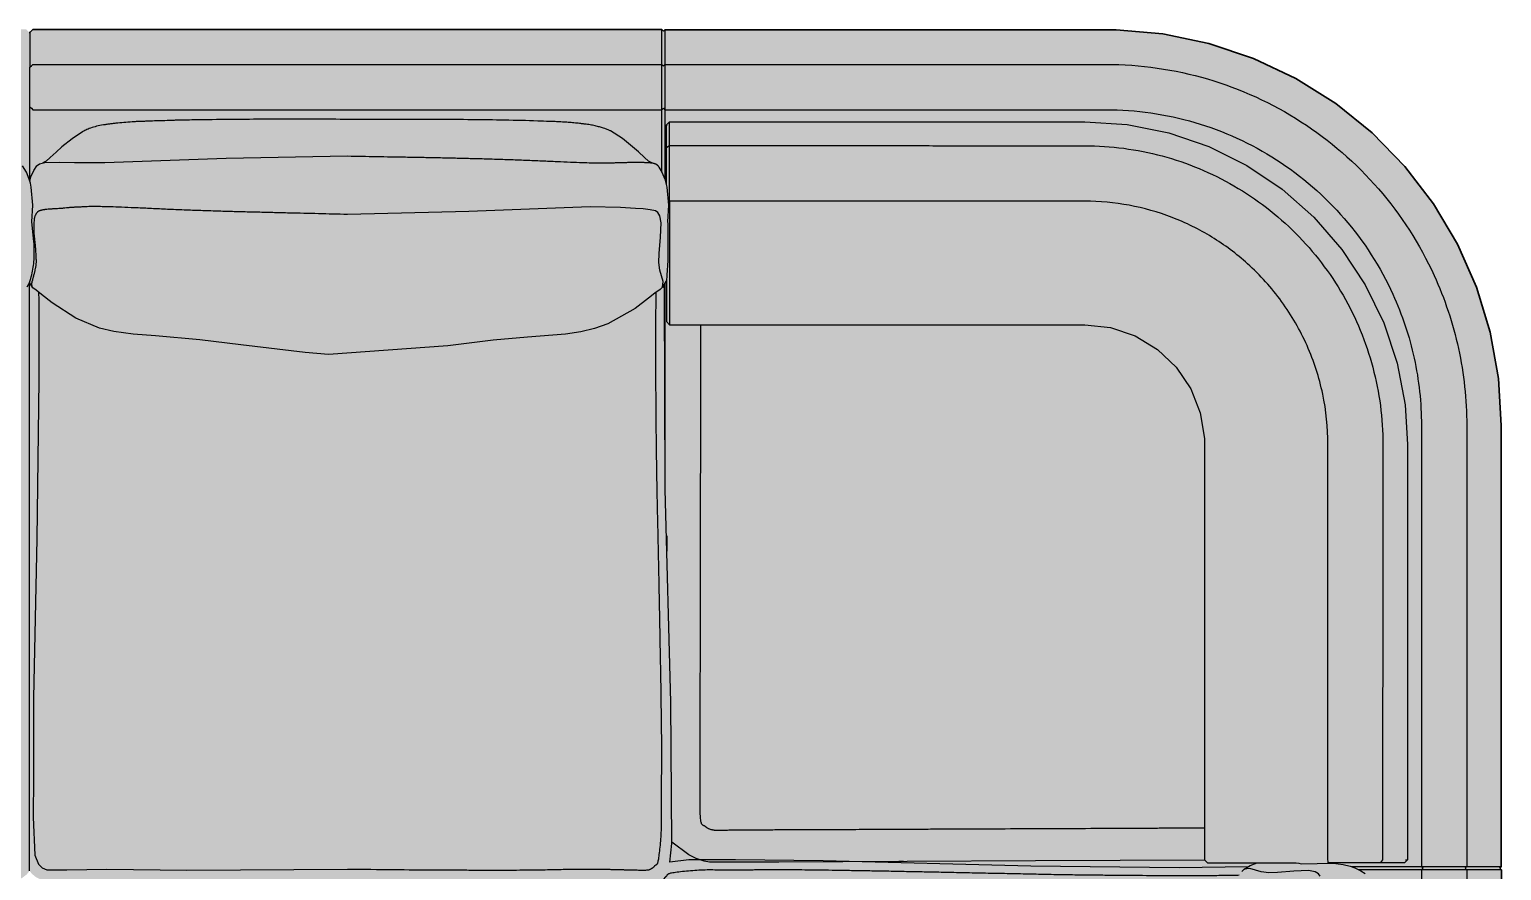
# Model space of a CAD drawing. Header units: millimetres. Extents: x -22 to 6424, y -4345 to 780.
# Drawn here: x 1499 to 3190, y -2828 to -1863 of the extents above; entities that cross this region are included whole.
import ezdxf

# ---------------------------------------------------------------- set-up
doc = ezdxf.new("R2010")
doc.units = ezdxf.units.MM
doc.layers.add('Blocks', color=7, linetype='Continuous')
doc.layers.add('Blocks$Fill', color=7, linetype='Continuous', true_color=0xffffff)
doc.layers.add('Blocks$Inner', color=7, linetype='Continuous', lineweight=25, true_color=0x007f00)
doc.layers.add('Blocks$Outline', color=7, linetype='Continuous', lineweight=35, true_color=0xff3f3f)

# ---------------------------------------------------------------- blocks, each defined once
blk = doc.blocks.new('Lune JH610 Sofa Top')
at = {"layer": 'Blocks$Fill'}
blk.add_hatch(color=256, dxfattribs=at).paths.add_polyline_path([(10.4, -107.3), (10.2, -118.7), (10.4, -130.1), (10.9, -141.4), (11.9, -152.7), (13.2, -163.9), (14.9, -175.2), (16.9, -186.3), (19.4, -197.4), (22.2, -208.4), (25.3, -219.3), (27, -224.7), (28.8, -230.1), (32.7, -240.7), (37, -251.2), (39.2, -256.5), (41.6, -261.6), (44, -266.8), (46.6, -271.8), (49.3, -276.8), (52.1, -281.7), (55, -286.5), (58.1, -291.3), (61.2, -296.1), (64.5, -300.7), (67.9, -305.3), (71.4, -309.7), (73.3, -311.9), (75.1, -314), (77, -316.1), (78.9, -318.2), (80.9, -320.2), (82.9, -322.1), (85, -324.1), (87.1, -326), (91.4, -329.7), (95.8, -333.2), (100.4, -336.7), (105, -340), (109.7, -343.2), (114.4, -346.2), (119.3, -349.2), (124.2, -351.9), (129.2, -354.6), (134.3, -357.1), (139.5, -359.5), (144.7, -361.8), (149.9, -364), (155.2, -366.1), (160.5, -368.1), (165.8, -370), (171.2, -371.8), (176.6, -373.4), (187.6, -376.5), (198.5, -379.3), (209.6, -381.8), (220.7, -383.9), (243.2, -387.4), (255.9, -389.1), (274.6, -391.1), (293.4, -392.4), (353.2, -401.1), (690.9, -413.9), (723.4, -414.1), (780.5, -407), (787.9, -402), (790.5, -399.3), (793.7, -403.5), (798.7, -407.7), (805.1, -410.7), (812.9, -412.2), (861.1, -410.9), (1156, -411), (1468.1, -411.3), (1488.7, -412.2), (1496.7, -412.3), (1505.7, -411.1), (1512.4, -408.4), (1517.5, -404.6), (1521.2, -400.2), (1523.6, -403.4), (1528.7, -407.6), (1535, -410.6), (1542.8, -412.2), (1591, -410.9), (1886, -411), (2198.1, -411.3), (2218.7, -412.2), (2226.7, -412.3), (2234.9, -411.2), (2233.9, -418.1), (2234.4, -434.8), (2235.1, -760.1), (2234.1, -1104.6), (2235.6, -1111.4), (2238.4, -1117.3), (2242.8, -1122.6), (2246.9, -1125.6), (2243.9, -1128.5), (2239.5, -1135.1), (2236, -1143), (2233.5, -1152.2), (2231.8, -1174.4), (2232.2, -1219.3), (2234.4, -1399.3), (2244.1, -1550.5), (2253.2, -1605.2), (2253.7, -1619.2), (2254.4, -1633.1), (2255.6, -1646.9), (2257.2, -1661.8), (2260.4, -1684.2), (2262.3, -1695.4), (2264.4, -1706.6), (2266.9, -1717.6), (2269.6, -1728.6), (2272.7, -1739.5), (2274.4, -1745), (2276.2, -1750.4), (2278.1, -1755.7), (2280.1, -1761), (2282.2, -1766.2), (2284.4, -1771.5), (2286.7, -1776.7), (2289.1, -1781.8), (2291.6, -1786.9), (2294.2, -1792), (2297, -1796.9), (2299.9, -1801.7), (2303, -1806.5), (2306.2, -1811.2), (2309.5, -1815.8), (2312.9, -1820.3), (2316.5, -1824.8), (2320.2, -1829.1), (2322.1, -1831.2), (2324, -1833.2), (2326, -1835.3), (2328, -1837.2), (2330, -1839.2), (2332.1, -1841.1), (2334.3, -1842.9), (2336.4, -1844.7), (2340.9, -1848.3), (2345.4, -1851.7), (2350.1, -1854.9), (2354.8, -1858.1), (2359.6, -1861.1), (2364.5, -1864.1), (2369.4, -1866.9), (2374.3, -1869.6), (2379.4, -1872.1), (2384.5, -1874.6), (2389.7, -1876.9), (2394.9, -1879.2), (2405.5, -1883.4), (2416.1, -1887.3), (2421.5, -1889.1), (2426.9, -1890.8), (2437.8, -1894), (2448.8, -1896.8), (2459.8, -1899.2), (2471, -1901.3), (2482.2, -1903), (2493.5, -1904.3), (2504.8, -1905.2), (2516.1, -1905.8), (2527.5, -1905.9), (2538.9, -1905.7), (2553.5, -1905.7), (2553.7, -1905.7), (2555, -1905.7), (2568.4, -1908.3), (2591.7, -1913.9), (2612.9, -1915.6), (2630, -1916), (2648.2, -1916.2), (2735.1, -1915.7), (2812.9, -1912.3), (2888.4, -1906.1), (2939.6, -1899.3), (2988.4, -1887.6), (2992.5, -1886.2), (3011.4, -1881.9), (3052.4, -1868.3), (3072.3, -1859.1), (3098.1, -1843.7), (3110.5, -1834.2), (3122.6, -1823.3), (3144.6, -1797), (3154.3, -1781.5), (3163.2, -1764.1), (3171.2, -1744.6), (3178.3, -1722.3), (3184.6, -1695.9), (3189.9, -1664.6), (3197, -1570.3), (3198.2, -1489.2), (3199.3, -1434.9), (3208.2, -1295.5), (3211.7, -1129.2), (3208.2, -1125.7), (3208.2, -1124.7), (3211.7, -1121.2), (3211.7, -398.8), (3209.7, -396.9), (3211.3, -395.3), (3211.3, 111.1), (3208.1, 164.9), (3198.5, 218), (3182.8, 269.6), (3161, 318.9), (3133.5, 365.3), (3100.7, 408.1), (3063.1, 446.7), (3021.2, 480.6), (2975.5, 509.3), (2926.7, 532.3), (2875.6, 549.4), (2822.8, 560.4), (2769.1, 565), (2757.3, 565.1), (2250.8, 565.1), (2249.2, 563.6), (2247.3, 565.5), (1525, 565.5), (1521.5, 562), (1520.8, 562), (1517.3, 565.5), (795, 565.5), (791.5, 562), (790.5, 562), (787, 565.5), (351, 551), (280.1, 547), (227.2, 539.7), (184.6, 529.4), (148.3, 515.3), (131.9, 506.5), (116.8, 496.7), (102.9, 485.8), (90.1, 473.6), (77.5, 458.8), (59, 429.9), (41.7, 389.6), (34.5, 361.4), (26.4, 334.4), (18.5, 302.9), (7.6, 218.2), (1.5, 124.8), (0.4, 37.4), (0.4, -29.4), (1.6, -49), (8.1, -78.5), (10.5, -92.6)], flags=0)
at = {"layer": 'Blocks$Inner'}
for p, q in [((2239.8, 357.2), (2234, 358.6)), ((2250.8, 274.6), (2250.8, 55.7)), ((2291.6, 226.5), (2291.6, 121.9)), ((1525.2, -338.4), (1527.3, -382.1)), ((1535.6, -396.6), (1540.8, -398.8))]:
    blk.add_line(p, q, dxfattribs=at)
for points in [[(3211.7, -1121.2), (3211.7, -398.8), (3209.7, -396.9), (3211.3, -395.3), (3211.3, 111.1), (3208.1, 164.9), (3198.5, 218), (3182.8, 269.6), (3161, 318.9), (3133.5, 365.3), (3100.7, 408.1), (3063.1, 446.7), (3021.2, 480.6), (2975.5, 509.3), (2926.7, 532.3), (2875.6, 549.4), (2822.8, 560.4), (2769.1, 565), (2757.3, 565.1), (2250.8, 565.1), (2249.2, 563.6), (2247.3, 565.5), (1525, 565.5), (1521.5, 562), (1520.8, 562)], [(1521.5, 522.2), (1523.2, 523.8), (1525, 525.4), (2247.3, 525.4), (2249.1, 523.8), (2250.8, 525.4), (2757.3, 525.4)], [(1521.5, 476.5), (1523.2, 475), (1525, 473.4), (2247.3, 473.4), (2249.1, 475)], [(2249.1, 475), (2250.8, 473.4), (2323.2, 473.4), (2395.5, 473.4), (2467.9, 473.4), (2540.2, 473.4), (2612.6, 473.4), (2684.9, 473.4), (2757.3, 473.4)], [(2252.5, 456), (2256, 459.5), (2733.1, 459.5), (2781.7, 456.3), (2829.5, 446.8), (2875.6, 431), (2919.2, 409.4), (2959.7, 382.2), (2996.2, 349.9), (3028.1, 313.1), (3055, 272.5), (3076.3, 228.6), (3091.6, 182.4), (3100.8, 134.5), (3103.6, 89.1), (3103.6, -387.4), (3100.1, -390.9), (3072.7, -390.9)], [(1581.8, 448), (1570, 440.1), (1558.2, 430.7), (1551.5, 424.7), (1544.9, 418.5), (1540.2, 414.4), (1536.5, 412.4)], [(2235.6, 412.4), (2231.9, 414.5), (2227.2, 418.7), (2220.4, 424.9), (2213.7, 430.9), (2202, 440.2), (2188.4, 449)], [(2252.5, 430.1), (2254.2, 431.2), (2256, 432.4)], [(1526.1, 322.2), (1523.7, 344.8), (1524.9, 363.7), (1523.1, 384.6), (1522, 389.2), (1520.8, 393.6), (1517.4, 401.7), (1513, 408.9)], [(1521.6, 390.8), (1522.5, 396.4), (1526, 403.7), (1529.3, 408.9)], [(1529.3, 408.9), (1529.7, 409.4), (1532.6, 411.4), (1538.6, 412.6), (1555.5, 413.2), (1572.8, 412.7), (1607.6, 412.6), (1746.9, 417.6), (1886.1, 420.3)], [(2243.9, 407.3), (2247.4, 401.7), (2250.8, 393.6), (2252, 389.2), (2253.1, 384.6), (2254.9, 363.7), (2253.7, 344.8), (2254, 342.8)], [(2234, 358.6), (2225.7, 359.6), (2217.1, 360), (2199.8, 361.2), (2164.9, 362), (2025.6, 356.6), (1886.1, 353.1)], [(2247.9, 269.9), (2248.7, 276.2), (2244.8, 289.4), (2243.9, 298.1), (2244, 308.3), (2245.7, 327), (2246.4, 343.7), (2244.8, 351.4), (2242.6, 355.3), (2239.8, 357.2)], [(2733.1, 368.3), (2664.9, 368.3), (2596.8, 368.3), (2528.6, 368.3), (2460.4, 368.3), (2392.3, 368.3), (2324.1, 368.3), (2256, 368.3)], [(1521.2, -400.2), (1521.2, 275.2), (1517.9, 269.8)], [(2252.5, 277.9), (2251.8, 276.4), (2247.9, 269.8), (2245.2, 267.1), (2239.3, 263), (2231.8, 256.9), (2216.7, 245.3), (2185.2, 227.7), (2169.9, 222.2), (2154.1, 218.3), (2136.7, 215.7), (2093.1, 212.4), (2053.7, 208.7), (2001.3, 202.5), (1864.4, 192.5), (1837.6, 194.7), (1763.9, 203.7), (1716.8, 209.4), (1665.7, 213.9), (1640, 215.7), (1617.7, 218.8), (1601.5, 222.8), (1574.1, 234), (1547.1, 251.7), (1534.9, 261.4), (1528.5, 266.3), (1524.8, 269.1), (1521.2, 275.2)], [(2920.7, -395.4), (2841.2, -396.7), (2671.2, -394.7), (2432.5, -388.6), (2331.9, -387.7), (2278.4, -387.6), (2256.6, -390), (2258.6, -368.8), (2258.4, -313.3), (2257.4, -206.4), (2251.2, 37.4), (2250.3, 264.1), (2250, 273.3)], [(1531.5, 264), (1531.6, 254.7), (1531.8, 163.4), (1529.3, -19.1), (1525.6, -201.6), (1525.6, -292.8), (1525.2, -338.4)], [(2252.5, 230.3), (2256, 226.5), (2733.1, 226.5), (2762.7, 223.3), (2790.9, 213.7), (2816.4, 198.3), (2838, 177.8), (2854.7, 153.1), (2865.6, 125.4), (2870.3, 96), (2870.5, 89.1), (2870.5, -387.4), (2874, -390.9), (2975.7, -390.9), (2978.7, -391.5), (2981.6, -392.2), (3018.1, -391.5), (3029.8, -392.9), (3037.7, -394.8), (3043.2, -396.7), (3050.2, -400.1), (3055, -403.2)], [(3119.6, 111.1), (3119.6, 47.8), (3119.6, -15.5), (3119.6, -78.8), (3119.6, -142.1), (3119.6, -205.4), (3119.6, -268.7), (3119.6, -332), (3119.6, -395.3), (3121.1, -397.1)], [(3171.6, 111.1), (3171.6, -395.3)], [(3012.5, -390.9), (3012.4, -389.2), (3012.3, -387.4), (3012.3, -319.4), (3012.3, -251.3), (3012.3, -183.2), (3012.3, -115.2), (3012.3, -47.1), (3012.3, 21), (3012.3, 89.1)], [(2871, -387.9), (2676.5, -388.8), (2381.6, -390.2), (2301.9, -390.1), (2295.8, -389), (2286.6, -386.1), (2278.1, -381.6), (2258.6, -367.4)], [(1527.3, -382.1), (1531.5, -392.5), (1535.6, -396.6)], [(3074.8, -387.4), (3073.8, -389.2), (3072.7, -390.9)], [(1540.8, -398.8), (1563.8, -398.9), (1609.8, -398.1), (1701.9, -399.2), (1886.1, -398.1)], [(2913.4, -400.8), (2915.9, -398.3), (2922.9, -394.1), (2930.9, -390.9)], [(3003.3, -406.3), (3001.5, -403.5), (2997.6, -401.3), (2989.9, -399.8), (2973.1, -400.5), (2954.5, -402.1), (2944.3, -402.3), (2935.5, -401.3), (2922.4, -397.5), (2916.1, -398.2)], [(3121.1, -397.1), (3119.6, -398.8), (3119.6, -1121.2), (3121.1, -1123), (3122.7, -1124.7)], [(3171.6, -395.3), (3170, -397.1), (3171.6, -398.8), (3171.6, -1121.2), (3170, -1123), (3168.4, -1124.7)]]:
    blk.add_lwpolyline(points, dxfattribs=at)
for points, knots in [([(1521.5, 562), (1521.5, 562), (1521.5, 561.8), (1521.5, 560.8), (1521.5, 559.7), (1521.5, 558.7), (1521.5, 558.1), (1521.5, 557.4), (1521.5, 556.2), (1521.5, 554.2), (1521.5, 551.5), (1521.5, 548.9), (1521.5, 546.8), (1521.5, 543.5), (1521.5, 539.6), (1521.5, 535.1), (1521.5, 529.9), (1521.5, 525.5), (1521.5, 522.2)], [215.528612, 215.528612, 215.528612, 215.528612, 241.604882, 267.054843, 295.476049, 302.58046, 309.684871, 320.013983, 330.343095, 354.22129, 378.099484, 389.359401, 400.619317, 412.283905, 435.617268, 447.079031, 458.540794, 484.725232, 484.725232, 484.725232, 484.725232]), ([(2247.3, 525.4), (2247.3, 528.2), (2247.3, 533.5), (2247.3, 540.4), (2247.3, 546.3), (2247.3, 552.6), (2247.3, 558.1), (2247.3, 562), (2247.3, 564.6), (2247.3, 565.4), (2247.3, 565.5)], [2, 2, 2, 2, 2.0454545, 2.0909091, 2.1363636, 2.1818182, 2.2727273, 2.3636364, 2.4545455, 2.5454545, 2.5454545, 2.5454545, 2.5454545]), ([(2250.8, 565.1), (2250.8, 565.1), (2250.8, 564.9), (2250.8, 563.3), (2250.8, 558.9), (2250.8, 551.5), (2250.8, 540.7), (2250.8, 531), (2250.8, 525.4)], [0.4986332, 0.4986332, 0.4986332, 0.4986332, 0.5454545, 0.6363636, 0.7272727, 0.8181818, 0.9090909, 1, 1, 1, 1]), ([(2757.3, 525.4), (2796.7, 525.4), (2875.6, 514.1), (2984.3, 464.4), (3074.7, 386.1), (3133.9, 294), (3165.2, 199.9), (3171.6, 140.7), (3171.6, 111.1)], [1214.823897, 1214.823897, 1214.823897, 1214.823897, 1215.005716, 1215.187534, 1215.369352, 1215.55117, 1215.687534, 1215.823897, 1215.823897, 1215.823897, 1215.823897]), ([(1521.5, 476.5), (1521.5, 476.7), (1521.5, 477.3), (1521.5, 478.3), (1521.5, 479.4), (1521.5, 480.6), (1521.5, 481.9), (1521.5, 483.2), (1521.5, 484.4), (1521.5, 485.4), (1521.5, 486.4), (1521.5, 487.7), (1521.5, 489.9), (1521.5, 492.1), (1521.5, 494.4), (1521.5, 496.2), (1521.5, 497.9), (1521.5, 501.4), (1521.5, 504.9), (1521.5, 508.2), (1521.5, 509.8), (1521.5, 511.4), (1521.5, 513.5), (1521.5, 515.4), (1521.5, 517.1), (1521.5, 518.8), (1521.5, 520.6), (1521.5, 521.8), (1521.5, 522.3)], [-55.11476, -55.11476, -55.11476, -55.11476, -53.417974, -51.721188, -50.024402, -48.327616, -46.629468, -44.931319, -43.233171, -42.384096, -41.535022, -39.792398, -38.049775, -34.564527, -32.821502, -31.078477, -29.335452, -27.592427, -20.60536, -18.858873, -17.112386, -15.3659, -13.619413, -10.211511, -8.507561, -6.80361, -3.401805, 0, 0, 0, 0]), ([(1521.5, 393.5), (1521.5, 393.7), (1521.5, 394.8), (1521.5, 396.5), (1521.5, 398.6), (1521.5, 400.5), (1521.5, 402.8), (1521.5, 404.9), (1521.5, 406.9), (1521.5, 408.5), (1521.5, 410.1), (1521.5, 411.9), (1521.5, 413.5), (1521.5, 415.3), (1521.5, 417), (1521.5, 418.7), (1521.5, 420.7), (1521.5, 423.1), (1521.5, 427.1), (1521.5, 431.6), (1521.5, 437.4), (1521.5, 443), (1521.5, 450.7), (1521.5, 461), (1521.5, 471.2), (1521.5, 476.5)], [-423.140924, -423.140924, -423.140924, -423.140924, -420.033549, -411.241735, -402.449921, -393.6514, -384.852879, -367.759417, -359.212685, -350.665954, -339.771001, -328.876048, -317.981417, -307.086786, -293.331053, -281.690006, -270.048959, -246.768449, -223.487939, -174.266015, -142.349056, -110.432097, -84.250619, -39.550626, -0.160483, -0.160483, -0.160483, -0.160483]), ([(2247.3, 401.7), (2247.3, 403), (2247.3, 406.4), (2247.3, 411.6), (2247.3, 416.8), (2247.3, 421.6), (2247.3, 426.4), (2247.3, 432), (2247.3, 438.8), (2247.3, 447.6), (2247.3, 458.8), (2247.3, 468.2), (2247.3, 473.4)], [0.2647912, 0.2647912, 0.2647912, 0.2647912, 0.3076923, 0.3846154, 0.4615385, 0.5384615, 0.6153846, 0.6923077, 0.7692308, 0.8461538, 0.9230769, 1, 1, 1, 1]), ([(2250.8, 473.4), (2250.8, 468.3), (2250.8, 459), (2250.8, 447.6), (2250.8, 438.5), (2250.8, 431.4), (2250.8, 426), (2250.8, 421.7), (2250.8, 417.7), (2250.8, 413.4), (2250.8, 407.9), (2250.8, 401.3), (2250.8, 395.9), (2250.8, 393.5)], [2, 2, 2, 2, 2.0769231, 2.1538462, 2.2307692, 2.3076923, 2.3846154, 2.4615385, 2.5384615, 2.6153846, 2.6923077, 2.7692308, 2.8181918, 2.8181918, 2.8181918, 2.8181918]), ([(2757.3, 473.4), (2791.8, 473.4), (2860.8, 463.5), (2955.8, 420.1), (3034.8, 351.6), (3086.6, 271), (3114, 188.7), (3119.6, 137), (3119.6, 111.1)], [9.354065, 9.354065, 9.354065, 9.354065, 9.535883, 9.717701, 9.89952, 10.081338, 10.217701, 10.354065, 10.354065, 10.354065, 10.354065]), ([(2104.7, 460.4), (2092.1, 460.8), (2066.9, 461.4), (2016.5, 462.1), (1966, 462.3), (1915.5, 462.3), (1877.7, 462.3), (1839.8, 462.4), (1801.9, 462.4), (1764.1, 462.3), (1735.7, 462), (1716.8, 461.7), (1707.3, 461.6), (1699.4, 461.4), (1693.1, 461.3), (1688.4, 461.2), (1683.7, 461), (1677.4, 460.8), (1669.5, 460.6), (1661.6, 460.3), (1656.2, 460.1), (1653, 460), (1650.7, 460), (1648.4, 459.9), (1645.2, 459.8), (1639.7, 459.5), (1631.7, 458.9), (1624, 458.2), (1618.8, 457.6), (1616, 457.3), (1614, 457), (1611.9, 456.8), (1609.2, 456.4), (1604.5, 455.7), (1598, 454.4), (1592.2, 452.6), (1588.2, 451.1), (1585.6, 450), (1583.3, 448.9), (1581.7, 447.9), (1580.8, 447.3), (1580.5, 447.1)], [0.1428231, 0.1428231, 0.1428231, 0.1428231, 0.1812847, 0.2197462, 0.2966693, 0.3351308, 0.3735924, 0.4120539, 0.4505155, 0.488977, 0.5274385, 0.5370539, 0.5466693, 0.5562847, 0.5610924, 0.5659001, 0.5707078, 0.5755155, 0.5851308, 0.5947462, 0.5995539, 0.6019578, 0.6043616, 0.6067655, 0.6091693, 0.613977, 0.6235924, 0.6332078, 0.6380155, 0.6404193, 0.6428231, 0.645227, 0.6476308, 0.6524385, 0.6620539, 0.6716693, 0.676477, 0.6812847, 0.6860924, 0.6909001, 0.6937587, 0.6937587, 0.6937587, 0.6937587]), ([(2179.1, 452.6), (2177.7, 453.1), (2174.6, 453.9), (2169.3, 455.2), (2164.4, 456.1), (2160.8, 456.6), (2158.8, 456.9), (2157.3, 457), (2155.8, 457.2), (2153.8, 457.5), (2150.1, 457.9), (2144.7, 458.4), (2139.1, 458.9), (2134.7, 459.2), (2131.4, 459.3), (2128.1, 459.5), (2123.7, 459.7), (2115.9, 460), (2109.2, 460.2), (2104.7, 460.4)], [0.0237172, 0.0237172, 0.0237172, 0.0237172, 0.0328231, 0.0428231, 0.0528231, 0.0578231, 0.0603231, 0.0628231, 0.0653231, 0.0678231, 0.0728231, 0.0828231, 0.0928231, 0.0978231, 0.1028231, 0.1078231, 0.1128231, 0.1228231, 0.1428231, 0.1428231, 0.1428231, 0.1428231]), ([(2188.4, 449), (2188, 449.2), (2186.5, 449.9), (2183.7, 451.1), (2181, 452.1), (2179.1, 452.6)], [0, 0, 0, 0, 0.00371723, 0.01371723, 0.02371723, 0.02371723, 0.02371723, 0.02371723]), ([(2192.7, 446.3), (2192.5, 446.5), (2192.3, 446.6), (2192.1, 446.8), (2192.1, 446.8)], [0.84, 0.84, 0.84, 0.84, 0.8425, 0.842654611, 0.842654611, 0.842654611, 0.842654611]), ([(2252.5, 430.1), (2252.5, 433.3), (2252.5, 437.6), (2252.5, 442.4), (2252.5, 445.7), (2252.5, 448.4), (2252.5, 450.7), (2252.5, 452.6), (2252.5, 454), (2252.5, 455.1), (2252.5, 455.7), (2252.5, 456), (2252.5, 456), (2252.5, 455.7), (2252.5, 455.2), (2252.5, 454.9), (2252.5, 454.9)], [62.924657, 62.924657, 62.924657, 62.924657, 77.643621, 85.968226, 94.292832, 102.710535, 111.128239, 119.568737, 128.009235, 136.460066, 144.910896, 153.373196, 161.835496, 170.34169, 178.847883, 181.628433, 181.628433, 181.628433, 181.628433]), ([(2252.5, 387.3), (2252.5, 390.8), (2252.5, 397.9), (2252.5, 406.8), (2252.5, 414.2), (2252.5, 420), (2252.5, 425.3), (2252.5, 428.6), (2252.5, 430.1)], [19.389546, 19.389546, 19.389546, 19.389546, 29.852963, 40.457586, 46.317232, 52.176877, 57.908464, 62.924657, 62.924657, 62.924657, 62.924657]), ([(2256, 432.4), (2278.7, 432.4), (2324.1, 432.3), (2392.3, 432.3), (2460.4, 432.2), (2528.6, 432.1), (2596.8, 432.1), (2664.9, 432), (2710.4, 432), (2733.1, 432)], [2, 2, 2, 2, 2.1428571, 2.2857142, 2.4285714, 2.5714285, 2.7142857, 2.8571428, 2.9999999, 2.9999999, 2.9999999, 2.9999999]), ([(1886.1, 420.3), (1897.2, 420.1), (1919.5, 419.7), (1947.4, 419.2), (1969.9, 418.8), (1986.8, 418.5), (2000.9, 418.2), (2012.3, 417.9), (2020.7, 417.7), (2029.4, 417.5), (2041.5, 417.2), (2057.2, 416.7), (2076.5, 416.1), (2095.7, 415.3), (2114.1, 414.5), (2131.2, 413.8), (2146.4, 413.1), (2158.9, 412.7), (2168.6, 412.4), (2178.4, 412.3), (2184.5, 412.3), (2188.8, 412.4), (2191.5, 412.5), (2193.7, 412.6), (2195.7, 412.6), (2197.4, 412.7), (2199.1, 412.7), (2201.2, 412.7), (2203.6, 412.8), (2206.1, 412.9), (2208.2, 413), (2210.2, 413), (2211.9, 413.1), (2213.6, 413.2), (2215.3, 413.2), (2216.9, 413.2), (2218.6, 413.1), (2220.5, 413.1), (2222, 413.1), (2223.1, 413), (2223.8, 413), (2224.5, 413), (2225.4, 413), (2226.8, 413), (2228.6, 412.9), (2230.2, 412.9), (2231.5, 412.8), (2232.4, 412.7), (2233.3, 412.7), (2234.5, 412.5), (2235.9, 412.4), (2237.2, 412.1), (2238.1, 411.9), (2238.8, 411.7), (2239.3, 411.5), (2239.9, 411.3), (2240.6, 411), (2241.2, 410.6), (2241.6, 410.3), (2241.9, 410), (2242.2, 409.7), (2242.7, 409.3), (2243.2, 408.7), (2243.6, 407.9), (2243.9, 407.4), (2243.9, 407.3)], [41.7744049, 41.7744049, 41.7744049, 41.7744049, 41.7830256, 41.7916463, 41.7959566, 41.800267, 41.8045773, 41.8067325, 41.8088877, 41.8110429, 41.813198, 41.8175084, 41.8218187, 41.8261291, 41.8304394, 41.8347497, 41.8390601, 41.8433704, 41.8476808, 41.8519911, 41.8606118, 41.8649222, 41.8692325, 41.8735429, 41.875698, 41.8778532, 41.8800084, 41.8821635, 41.8864739, 41.8907842, 41.8950946, 41.8994049, 41.9037153, 41.9080256, 41.912336, 41.9166463, 41.9209566, 41.9295773, 41.938198, 41.9425084, 41.9446635, 41.9468187, 41.9511291, 41.9554394, 41.9640601, 41.9726808, 41.9769911, 41.9813015, 41.9856118, 41.9899222, 41.9985429, 42.0071635, 42.0114739, 42.0157842, 42.0200946, 42.0244049, 42.0330256, 42.0416463, 42.0459566, 42.050267, 42.0545773, 42.0588877, 42.0675084, 42.0761291, 42.0801658, 42.0801658, 42.0801658, 42.0801658]), ([(1886.1, 353.1), (1875.1, 353.4), (1852.9, 354), (1825, 354.6), (1802.6, 355.2), (1785.7, 355.6), (1771.6, 355.9), (1760.3, 356.2), (1751.9, 356.5), (1743.2, 356.7), (1731.1, 357.1), (1715.4, 357.6), (1696.1, 358.3), (1677, 359.1), (1658.6, 360), (1641.6, 360.8), (1626.4, 361.4), (1613.9, 361.9), (1604.2, 362.1), (1594.4, 362.2), (1588.2, 362.1), (1583.9, 361.9), (1581.2, 361.8), (1579, 361.6), (1577, 361.5), (1575.3, 361.4), (1573.6, 361.4), (1571.5, 361.3), (1569.3, 361.2), (1567.1, 361), (1564.5, 360.8), (1562.3, 360.5), (1559.9, 360.2), (1557.9, 360.1), (1555.7, 359.9), (1552.6, 359.7), (1548.7, 359.5), (1544.3, 359.3), (1541.3, 359), (1539.4, 358.8), (1537.8, 358.6), (1536.3, 358.3), (1535.1, 358), (1534.3, 357.8), (1533.9, 357.6), (1533.5, 357.6), (1533.2, 357.5), (1532.8, 357.4), (1532.4, 357.3), (1532, 357.1), (1531.5, 356.9), (1531.1, 356.6), (1530.7, 356.3), (1530.4, 356), (1530, 355.7), (1529.6, 355.3), (1529.1, 354.8), (1528.7, 354.1), (1528.3, 353.5), (1528.1, 353), (1527.8, 352.4), (1527.5, 351.7), (1527.1, 350.7), (1526.7, 349.3), (1526.4, 347.2), (1526.1, 344.3), (1526, 341.5), (1525.9, 339.1), (1525.9, 337.3), (1525.9, 335.8), (1525.9, 334.6), (1525.9, 333.7), (1526, 332.7), (1526.1, 331.4), (1526.2, 329.5), (1526.5, 327.2), (1526.7, 324.7), (1527, 322.2), (1527.3, 319.8), (1527.5, 317.5), (1527.7, 315.4), (1527.9, 313.5), (1528, 311), (1528.2, 308.7), (1528.3, 306.5), (1528.4, 305), (1528.4, 303.7), (1528.4, 302.7), (1528.5, 302), (1528.5, 301.3), (1528.5, 300.5), (1528.5, 299.6), (1528.5, 298.6), (1528.5, 297.4), (1528.5, 296.3), (1528.3, 294.9), (1528.2, 293.8), (1528, 292.4), (1527.6, 290.6), (1527.1, 288.6), (1526.6, 286.6), (1526.2, 285.1), (1525.9, 283.9), (1525.7, 283), (1525.5, 282.2), (1525.4, 281.6), (1525.1, 280.6), (1524.8, 279.5), (1524.5, 278.1), (1524, 276.4), (1523.6, 275), (1523.4, 273.7), (1523.3, 272.9), (1523.4, 272.1), (1523.5, 271.5), (1523.7, 271.1), (1523.7, 270.9)], [47.1798159, 47.1798159, 47.1798159, 47.1798159, 47.1887445, 47.1976731, 47.2021373, 47.2066016, 47.2110659, 47.2132981, 47.2155302, 47.2177623, 47.2199945, 47.2244588, 47.2289231, 47.2333873, 47.2378516, 47.2423159, 47.2467802, 47.2512445, 47.2557088, 47.2601731, 47.2691016, 47.2735659, 47.2780302, 47.2824945, 47.2847266, 47.2869588, 47.2891909, 47.2914231, 47.2958873, 47.3003516, 47.3048159, 47.3137445, 47.3182088, 47.3226731, 47.3271373, 47.3316016, 47.3405302, 47.3494588, 47.3583873, 47.3628516, 47.3673159, 47.3762445, 47.3851731, 47.3896373, 47.3918695, 47.3941016, 47.3963338, 47.3985659, 47.4030302, 47.4074945, 47.4119588, 47.4208873, 47.4253516, 47.4298159, 47.4342802, 47.4387445, 47.4476731, 47.4566016, 47.4610659, 47.4655302, 47.4699945, 47.4744588, 47.4833873, 47.4923159, 47.5012445, 47.5101731, 47.5191016, 47.5235659, 47.5280302, 47.5324945, 47.5347266, 47.5369588, 47.5391909, 47.5414231, 47.5458873, 47.5503516, 47.5548159, 47.5592802, 47.5637445, 47.5682088, 47.5726731, 47.5771373, 47.5816016, 47.5905302, 47.5949945, 47.5994588, 47.6039231, 47.6061552, 47.6083873, 47.6106195, 47.6128516, 47.6173159, 47.6217802, 47.6262445, 47.6351731, 47.6396373, 47.6441016, 47.6485659, 47.6530302, 47.6619588, 47.6664231, 47.6708873, 47.6753516, 47.6775838, 47.6798159, 47.6820481, 47.6842802, 47.6887445, 47.6932088, 47.6976731, 47.7066016, 47.7110659, 47.7155302, 47.7199945, 47.7244588, 47.7278027, 47.7278027, 47.7278027, 47.7278027]), ([(2256, 368.3), (2256, 360), (2256, 345.3), (2256, 327.3), (2256, 311.5), (2256, 297.7), (2256, 285.9), (2256, 275.2), (2256, 264.3), (2256, 253.9), (2256, 245.3), (2256, 238.4), (2256, 232.3), (2256, 228.5), (2256, 226.9), (2256, 226.6), (2256, 226.5)], [0, 0, 0, 0, 0.0232558, 0.0465116, 0.0697674, 0.0930233, 0.1162791, 0.1395349, 0.1627907, 0.1860465, 0.2093023, 0.2325581, 0.255814, 0.2790698, 0.2906977, 0.3023256, 0.3023256, 0.3023256, 0.3023256]), ([(3012.3, 89.1), (3012.3, 108.5), (3008.2, 147.5), (2990.1, 203.5), (2960.7, 254.4), (2922.9, 296.3), (2879.8, 328.5), (2833.7, 351.2), (2784.3, 365.2), (2750.1, 368.3), (2733.1, 368.3)], [76.9696, 76.9696, 76.9696, 76.9696, 77.102933, 77.236266, 77.3696, 77.502933, 77.6196, 77.736266, 77.852933, 77.9696, 77.9696, 77.9696, 77.9696]), ([(2254, 342.8), (2254, 337.8), (2254.4, 318.1), (2254.5, 296.4), (2252.7, 279.8), (2252.5, 277.9)], [49.080166, 49.080166, 49.080166, 49.080166, 63.965809, 108.220153, 114.041156, 114.041156, 114.041156, 114.041156]), ([(1521.2, 275.2), (1522.8, 281), (1526, 292.3), (1526.7, 308.2), (1526.3, 318.1), (1526.1, 322.2)], [27, 27, 27, 27, 44.912302, 62.165617, 74.559924, 74.559924, 74.559924, 74.559924]), ([(2252.5, 277.9), (2252.5, 277.5), (2252.5, 275.9), (2252.5, 273), (2252.5, 269.1), (2252.5, 265.3), (2252.5, 262.2), (2252.5, 259.8), (2252.5, 257.5), (2252.5, 255.3), (2252.5, 253.2), (2252.5, 251.7), (2252.5, 250.3), (2252.5, 248.9), (2252.5, 247.5), (2252.5, 245.8), (2252.5, 244.1), (2252.5, 242.5), (2252.5, 241), (2252.5, 239.2), (2252.5, 237.1), (2252.5, 235.2), (2252.5, 233.5), (2252.5, 232.3), (2252.5, 231.5), (2252.5, 231.1), (2252.5, 230.9), (2252.5, 230.7), (2252.5, 230.5), (2252.5, 230.4), (2252.5, 230.3), (2252.5, 230.3)], [114.041156, 114.041156, 114.041156, 114.041156, 116.169931, 124.759425, 133.348919, 141.938413, 150.527906, 154.778975, 159.030045, 167.532183, 171.783132, 176.034081, 180.28503, 184.53598, 188.806154, 193.076329, 201.616679, 205.806315, 209.995952, 218.387076, 226.748233, 235.109391, 243.594173, 252.078956, 256.389418, 260.699881, 262.759183, 264.818486, 266.877789, 268.937091, 270.191939, 270.191939, 270.191939, 270.191939]), ([(1886.1, -398.1), (1904.6, -398.3), (1939.7, -398.7), (1979.2, -399), (2008, -399.1), (2028.3, -399.2), (2047.2, -399.3), (2064.8, -399.3), (2080.8, -399.2), (2094.9, -399.1), (2107.6, -398.9), (2118.9, -398.7), (2129.3, -398.5), (2138.9, -398.3), (2146.4, -398.1), (2152.3, -398.1), (2156.7, -398.1), (2161, -398.1), (2166.3, -398.1), (2172.4, -398.1), (2178.9, -398.2), (2184.7, -398.3), (2190, -398.5), (2195, -398.6), (2199.6, -398.7), (2204.2, -398.8), (2208.6, -398.9), (2213.7, -399), (2219.3, -399.2), (2223.8, -399.3), (2226.9, -399.3), (2229, -399.2), (2230.7, -399.1), (2232, -398.9), (2233, -398.7), (2233.7, -398.4), (2234.3, -398.1), (2234.7, -397.8), (2235, -397.6), (2235.2, -397.4), (2235.5, -397.3), (2235.7, -397.2), (2235.8, -397.1), (2236, -397), (2236.2, -396.9), (2236.5, -396.7), (2236.7, -396.6), (2237.1, -396.4), (2237.5, -396.1), (2237.9, -395.7), (2238.3, -395.4), (2238.6, -395), (2238.9, -394.7), (2239.1, -394.5), (2239.2, -394.3), (2239.4, -394.2), (2239.5, -394.1), (2239.6, -393.9), (2239.7, -393.8), (2239.9, -393.6), (2240.1, -393.5), (2240.3, -393.3), (2240.5, -393.2), (2240.8, -393.1), (2241.1, -393), (2241.5, -392.8), (2242, -392.2), (2242.5, -391.3), (2242.9, -389.9), (2243.4, -387.8), (2243.9, -384.9), (2244.5, -380.2), (2245.3, -373.1), (2246.2, -363.4), (2246.8, -353.7), (2247, -344.8), (2247, -337.2), (2246.9, -330.6), (2246.8, -325.4), (2246.8, -320.6), (2246.8, -316.5), (2246.8, -313.3), (2246.8, -310), (2246.8, -305.8), (2246.9, -300.5), (2247, -294.1), (2247.1, -284.8), (2247.2, -274), (2247.2, -260.5), (2247.1, -248.6), (2247, -235), (2246.7, -214.8), (2246.4, -192), (2246, -167.4), (2245.6, -148.1), (2245.3, -131.6), (2245.1, -118.1), (2244.9, -108), (2244.7, -97.6), (2244.4, -83), (2244, -63.7), (2243.5, -39.5), (2243, -14.8), (2242.4, 9.9), (2241.9, 34.1), (2241.6, 53.2), (2241.4, 67.6), (2241.2, 77.9), (2241.1, 87.9), (2240.9, 101.1), (2240.8, 117.1), (2240.6, 135.7), (2240.5, 159.3), (2240.4, 181.1), (2240.4, 200.6), (2240.3, 214), (2240.4, 225.9), (2240.5, 239.8), (2240.6, 251.4), (2240.8, 259.8), (2240.9, 263.1), (2240.9, 264.1)], [25.9227684, 25.9227684, 25.9227684, 25.9227684, 25.9331851, 25.9436018, 25.9488101, 25.9540184, 25.9592268, 25.9644351, 25.9696434, 25.9748518, 25.9800601, 25.9852684, 25.9904768, 25.9956851, 26.0008934, 26.0034976, 26.0061018, 26.0087059, 26.0113101, 26.0165184, 26.0217268, 26.0269351, 26.0321434, 26.0373518, 26.0425601, 26.0477684, 26.0529768, 26.0581851, 26.0686018, 26.0790184, 26.0842268, 26.0894351, 26.0946434, 26.0998518, 26.1050601, 26.1102684, 26.1154768, 26.1206851, 26.1232893, 26.1258934, 26.1284976, 26.1297997, 26.1311018, 26.1324038, 26.1337059, 26.1363101, 26.1389143, 26.1415184, 26.1467268, 26.1519351, 26.1571434, 26.1623518, 26.1649559, 26.1675601, 26.1688622, 26.1701643, 26.1714663, 26.1727684, 26.1740705, 26.1753726, 26.1779768, 26.1805809, 26.1831851, 26.1857893, 26.1883934, 26.1936018, 26.1988101, 26.2040184, 26.2092268, 26.2144351, 26.2196434, 26.2248518, 26.2352684, 26.2456851, 26.2561018, 26.2665184, 26.2769351, 26.2821434, 26.2873518, 26.2925601, 26.2951643, 26.2977684, 26.3003726, 26.3029768, 26.3081851, 26.3133934, 26.3186018, 26.3290184, 26.3342268, 26.3394351, 26.3446434, 26.3498518, 26.3602684, 26.3654768, 26.3706851, 26.3758934, 26.3784976, 26.3811018, 26.3837059, 26.3863101, 26.3915184, 26.3967268, 26.4019351, 26.4071434, 26.4123518, 26.4175601, 26.4201643, 26.4227684, 26.4253726, 26.4279768, 26.4331851, 26.4383934, 26.4436018, 26.4540184, 26.4592268, 26.4644351, 26.4696434, 26.4748518, 26.4852684, 26.4904768, 26.4925438, 26.4925438, 26.4925438, 26.4925438]), ([(2291.6, 121.9), (2291.5, 83.4), (2291.4, 29.5), (2291.3, -34.5), (2291.2, -78.5), (2291.1, -118.5), (2291.1, -148.6), (2291.1, -170.7), (2291, -186.3), (2291, -198.4), (2291, -207.6), (2291, -214.3), (2291, -220.7), (2291, -228.5), (2291, -237.3), (2291, -246.4), (2290.9, -256.7), (2290.9, -266.6), (2290.9, -275), (2290.8, -281.1), (2290.8, -285.3), (2290.8, -288.7), (2290.8, -291.5), (2290.8, -294.1), (2290.8, -296.4), (2290.9, -298.3), (2290.9, -300.3), (2290.9, -302.8), (2290.8, -305.8), (2290.8, -309.3), (2290.8, -313.7), (2290.8, -318.7), (2290.8, -324.1), (2290.8, -328.9), (2290.9, -333.2), (2291.1, -336.9), (2291.4, -340.4), (2291.8, -343.1), (2292.3, -345), (2292.9, -346.3), (2293.6, -347.1), (2294.4, -347.6), (2295.1, -347.9), (2295.7, -348.1), (2296, -348.3), (2296.3, -348.5), (2296.6, -348.7), (2296.8, -348.8), (2297, -349), (2297, -349)], [104.61202, 104.61202, 104.61202, 104.61202, 104.62452, 104.63077, 104.63702, 104.64327, 104.64952, 104.652645, 104.65577, 104.658895, 104.6604575, 104.66202, 104.6635825, 104.665145, 104.66827, 104.671395, 104.67452, 104.68077, 104.68702, 104.69327, 104.69952, 104.702645, 104.70577, 104.708895, 104.7104575, 104.71202, 104.7135825, 104.715145, 104.71827, 104.721395, 104.72452, 104.73077, 104.73702, 104.74327, 104.74952, 104.75577, 104.76202, 104.76827, 104.77452, 104.78077, 104.78702, 104.79327, 104.79952, 104.802645, 104.80577, 104.8073325, 104.808895, 104.8104575, 104.8120199, 104.8120199, 104.8120199, 104.8120199]), ([(2297, -349), (2297.1, -349.1), (2297.3, -349.2), (2297.6, -349.5), (2298, -349.8), (2298.4, -350.2), (2299.1, -350.6), (2299.9, -351.1), (2300.9, -351.7), (2302, -352.1), (2303.2, -352.5), (2304.1, -352.7), (2305, -352.9), (2305.7, -353), (2306.2, -353.1), (2306.5, -353.2), (2306.8, -353.2), (2307, -353.2), (2307.3, -353.3), (2307.5, -353.3), (2307.7, -353.3), (2307.7, -353.5), (2308.3, -353.4), (2309.1, -353.5), (2308.8, -353.6), (2310.9, -353.4), (2314.5, -353.4), (2318.1, -353.3), (2322.6, -353.3), (2328.2, -353.2), (2334.6, -353.2), (2341.5, -353.1), (2348.9, -353.1), (2359.5, -353), (2374.2, -352.9), (2394.1, -352.8), (2416.6, -352.7), (2437.5, -352.7), (2455.6, -352.6), (2469.9, -352.5), (2482.4, -352.5), (2492.9, -352.4), (2500.8, -352.4), (2509.1, -352.4), (2521.1, -352.3), (2537.2, -352.2), (2558.3, -352.1), (2588.4, -352), (2628.7, -351.8), (2679, -351.6), (2728.5, -351.4), (2767.1, -351.2), (2795.2, -351.1), (2814.4, -351), (2828.7, -350.9), (2839, -350.8), (2846, -350.8), (2852.5, -350.8), (2860.6, -350.7), (2866.5, -350.7), (2870.2, -350.6), (2870.5, -350.6)], [104.8120199, 104.8120199, 104.8120199, 104.8120199, 104.8135823, 104.8151448, 104.8182698, 104.8213948, 104.8245198, 104.8307698, 104.8370198, 104.8432698, 104.8495198, 104.8526448, 104.8557698, 104.8588948, 104.8604573, 104.8612386, 104.8620198, 104.8628011, 104.8635823, 104.8651448, 104.8667073, 104.8698323, 104.8745198, 104.8807698, 104.8932698, 104.8995198, 104.9026448, 104.9057698, 104.9088948, 104.9120198, 104.9151448, 104.9182698, 104.9213948, 104.9245198, 104.9307698, 104.9370198, 104.9432698, 104.9495198, 104.9526448, 104.9557698, 104.9588948, 104.9604573, 104.9620198, 104.9635823, 104.9651448, 104.9682698, 104.9713948, 104.9745198, 104.9807698, 104.9870198, 104.9932698, 104.9995198, 105.0026448, 105.0057698, 105.0088948, 105.0104573, 105.0120198, 105.0135823, 105.0151448, 105.0182698, 105.0185839, 105.0185839, 105.0185839, 105.0185839]), ([(3101.5, -387.4), (3102.6, -387.4), (3103.5, -387.4), (3103.6, -387.4), (3103.6, -387.4)], [0.06818182, 0.06818182, 0.06818182, 0.06818182, 0.09090909, 0.09619636, 0.09619636, 0.09619636, 0.09619636]), ([(2910.3, -405.3), (2909.4, -405.3), (2906, -405.4), (2897.5, -405.5), (2886, -405.7), (2872.1, -405.8), (2860.2, -405.8), (2846.8, -405.8), (2827.3, -405.8), (2805.5, -405.7), (2781.8, -405.6), (2763.3, -405.4), (2747.2, -405.2), (2734.1, -405.1), (2724.1, -405), (2713.8, -404.8), (2699.3, -404.6), (2680.2, -404.2), (2656.1, -403.7), (2631.4, -403.2), (2606.7, -402.7), (2582.5, -402.2), (2563.2, -401.8), (2548.6, -401.5), (2538.2, -401.3), (2528.1, -401.1), (2514.6, -400.8), (2498.1, -400.5), (2478.8, -400.2), (2454.1, -399.8), (2431.4, -399.4), (2411.2, -399.2), (2397.5, -399), (2385.7, -399), (2372.1, -399), (2361.3, -399), (2352.1, -399.2), (2345.6, -399.3), (2340.4, -399.3), (2336.2, -399.4), (2332.9, -399.4), (2329.6, -399.4), (2325.6, -399.4), (2320.8, -399.3), (2315.5, -399.3), (2309, -399.2), (2301.4, -399.1), (2292.4, -399.3), (2282.7, -400), (2273.1, -400.8), (2265.9, -401.7), (2261.3, -402.3), (2258.4, -402.8), (2256.2, -403.2), (2254.8, -403.7), (2253.9, -404.2), (2253.4, -404.6), (2253.2, -405.1), (2253, -405.4), (2253, -405.6), (2252.8, -405.9), (2252.7, -406.1), (2252.6, -406.3), (2252.4, -406.5), (2252.3, -406.6), (2252.1, -406.7), (2252, -406.8), (2251.8, -406.9), (2251.7, -407.1), (2251.5, -407.2), (2251.1, -407.5), (2250.8, -407.9), (2250.4, -408.3), (2250.1, -408.7), (2249.8, -409.1), (2249.6, -409.4), (2249.4, -409.7), (2249.3, -410), (2249.2, -410.2), (2249.1, -410.3), (2249, -410.5), (2248.9, -410.7), (2248.8, -410.9), (2248.6, -411.2), (2248.4, -411.5), (2248.1, -411.9), (2247.8, -412.4), (2247.5, -413.2), (2247.3, -414.1), (2247.1, -415.4), (2246.9, -417.2), (2246.9, -419.3), (2246.8, -422.4), (2246.9, -426.9), (2247.1, -432.4), (2247.3, -437.6), (2247.4, -442), (2247.4, -446.5), (2247.6, -451.2), (2247.7, -456.1), (2247.8, -461.4), (2248, -467.3), (2248.1, -473.8), (2248.1, -479.9), (2248.1, -485.2), (2248.1, -489.5), (2248.1, -493.8), (2248, -499.7), (2247.9, -507.3), (2247.7, -516.9), (2247.5, -527.2), (2247.3, -538.6), (2247.1, -551.3), (2246.9, -565.4), (2246.9, -581.4), (2246.9, -599), (2246.9, -617.9), (2247, -638.2), (2247.2, -667), (2247.5, -706.4), (2247.8, -741.6), (2248, -760)], [0.43014, 0.43014, 0.43014, 0.43014, 0.4322917, 0.4375, 0.4479167, 0.453125, 0.4583333, 0.4635417, 0.46875, 0.4791667, 0.484375, 0.4895833, 0.4947917, 0.4973958, 0.5, 0.5026042, 0.5052083, 0.5104167, 0.515625, 0.5208333, 0.5260417, 0.53125, 0.5364583, 0.5390625, 0.5416667, 0.5442708, 0.546875, 0.5520833, 0.5572917, 0.5625, 0.5729167, 0.578125, 0.5833333, 0.5885417, 0.59375, 0.6041667, 0.609375, 0.6145833, 0.6197917, 0.6223958, 0.625, 0.6276042, 0.6302083, 0.6354167, 0.640625, 0.6458333, 0.65625, 0.6666667, 0.6770833, 0.6875, 0.6979167, 0.703125, 0.7083333, 0.7135417, 0.71875, 0.7239583, 0.7291667, 0.734375, 0.7369792, 0.7395833, 0.7421875, 0.7447917, 0.7473958, 0.7486979, 0.75, 0.7513021, 0.7526042, 0.7539062, 0.7552083, 0.7578125, 0.7604167, 0.765625, 0.7708333, 0.7760417, 0.78125, 0.7838542, 0.7864583, 0.7890625, 0.7903646, 0.7916667, 0.7929688, 0.7942708, 0.796875, 0.7994792, 0.8020833, 0.8072917, 0.8125, 0.8177083, 0.8229167, 0.828125, 0.8333333, 0.8385417, 0.84375, 0.8541667, 0.8645833, 0.8697917, 0.875, 0.8802083, 0.8854167, 0.890625, 0.8958333, 0.9010417, 0.90625, 0.9114583, 0.9140625, 0.9166667, 0.9192708, 0.921875, 0.9270833, 0.9322917, 0.9375, 0.9427083, 0.9479167, 0.953125, 0.9583333, 0.9635417, 0.96875, 0.9739583, 0.9791667, 0.9895833, 1, 1, 1, 1]), ([(2524.6, -389.5), (2523.8, -389.5), (2522.1, -389.5), (2520.3, -389.5), (2519.5, -389.5)], [0.4006487809, 0.4006487809, 0.4006487809, 0.4006487809, 0.4010416667, 0.4014514974, 0.4014514974, 0.4014514974, 0.4014514974]), ([(3072.7, -390.9), (3071.3, -390.9), (3068.3, -390.9), (3063.3, -390.9), (3058, -390.9), (3051.4, -390.9), (3043.9, -390.9), (3034.4, -390.9), (3023.9, -390.9), (3016.3, -390.9), (3012.5, -390.9)], [7, 7, 7, 7, 11.636407, 16.898069, 22.490283, 28.082496, 36.604242, 45.125988, 56.634154, 67.9696, 67.9696, 67.9696, 67.9696]), ([(3039.3, -395.3), (3039.5, -395.3), (3039.6, -395.3), (3039.7, -395.3), (3042.1, -395.3), (3047.5, -395.3), (3054, -395.3), (3059.5, -395.3), (3063.9, -395.3), (3067.9, -395.3), (3072.1, -395.3), (3077.6, -395.3), (3089.4, -395.3), (3104.2, -395.3), (3119.6, -395.3)], [0.1794942, 0.1794942, 0.1794942, 0.1794942, 0.1821877, 0.1821877, 0.1821877, 0.2307692, 0.3076923, 0.3846154, 0.4615385, 0.5384615, 0.6153846, 0.6923077, 0.7692308, 1, 1, 1, 1]), ([(3119.6, -398.8), (3114.3, -398.8), (3104.9, -398.8), (3093.7, -398.8), (3085, -398.8), (3078.2, -398.8), (3072.6, -398.8), (3067.7, -398.8), (3063, -398.8), (3057.7, -398.8), (3052.6, -398.8), (3049.2, -398.8), (3048, -398.8), (3047.9, -398.8), (3047.8, -398.8), (3047.7, -398.8)], [2, 2, 2, 2, 2.0769231, 2.1538462, 2.2307692, 2.3076923, 2.3846154, 2.4615385, 2.5384615, 2.6153846, 2.6923077, 2.7338851, 2.7338851, 2.7338851, 2.7368125, 2.7368125, 2.7368125, 2.7368125]), ([(3171.6, -395.3), (3177.2, -395.3), (3186.9, -395.3), (3197.7, -395.3), (3205, -395.3), (3209.4, -395.3), (3211.1, -395.3), (3211.3, -395.3), (3211.3, -395.3)], [1216.8238974, 1216.8238974, 1216.8238974, 1216.8238974, 1216.9148065, 1217.0057156, 1217.0966247, 1217.1875337, 1217.2784428, 1217.3252642, 1217.3252642, 1217.3252642, 1217.3252642]), ([(3211.6, -398.8), (3211.6, -398.8), (3210.8, -398.8), (3208.1, -398.8), (3204.3, -398.8), (3198.8, -398.8), (3192.4, -398.8), (3186.6, -398.8), (3179.6, -398.8), (3174.4, -398.8), (3171.6, -398.8)], [0.4545455, 0.4545455, 0.4545455, 0.4545455, 0.5454545, 0.6363636, 0.7272727, 0.8181818, 0.8636364, 0.9090909, 0.9545455, 1, 1, 1, 1])]:
    blk.add_open_spline(points, degree=3, knots=knots, dxfattribs=at)
for points in [[(2250.8, 564.9), (2250.8, 565.1), (2250.8, 565.1), (2250.8, 565.1)], [(2247.3, 473.4), (2247.3, 474.5), (2247.3, 477.3), (2247.3, 482.9), (2247.3, 489.4), (2247.3, 496.2), (2247.3, 503.2), (2247.3, 510), (2247.3, 516.3), (2247.3, 521.7), (2247.3, 524.4), (2247.3, 525.4)], [(2250.8, 525.4), (2250.8, 524.4), (2250.8, 521.7), (2250.8, 516.3), (2250.8, 510.1), (2250.8, 503.2), (2250.8, 496.2), (2250.8, 489.3), (2250.8, 482.9), (2250.8, 477.3), (2250.8, 474.5), (2250.8, 473.4)], [(2256, 432.4), (2256, 437.5), (2256, 446), (2256, 453.9), (2256, 458.5), (2256, 459.5), (2256, 459.5)], [(2256, 368.3), (2256, 373.6), (2256, 384.5), (2256, 400.7), (2256, 417), (2256, 427.4), (2256, 432.4)], [(2733.1, 432), (2763, 432), (2822.8, 424.1), (2906.3, 389.4), (2978, 334.2), (3033, 262.4), (3067.5, 178.7), (3075.4, 119), (3075.4, 89.1)], [(2254.5, 368.3), (2255, 368.3), (2255.5, 368.3), (2256, 368.3)], [(3075.4, 89.1), (3075.4, 66.4), (3075.3, 21), (3075.3, -47.1), (3075.2, -115.2), (3075.1, -183.2), (3075, -251.3), (3074.9, -319.4), (3074.8, -364.7), (3074.8, -387.4)], [(2253.2, -33.2), (2253.2, -27.5), (2253.2, -21.7), (2253.2, -15.8)], [(3103.6, -387.4), (3103.6, -387.4), (3103.6, -387.4), (3103.5, -387.4)], [(3119.6, -395.3), (3120.7, -395.3), (3123.5, -395.3), (3129.1, -395.3), (3135.5, -395.3), (3142.4, -395.3), (3149.4, -395.3), (3156.2, -395.3), (3162.5, -395.3), (3167.9, -395.3), (3170.5, -395.3), (3171.6, -395.3)], [(3171.6, -398.8), (3170.5, -398.8), (3167.8, -398.8), (3162.5, -398.8), (3156.2, -398.8), (3149.4, -398.8), (3142.4, -398.8), (3135.5, -398.8), (3129.1, -398.8), (3123.5, -398.8), (3120.7, -398.8), (3119.6, -398.8)], [(3211.3, -395.3), (3211.3, -395.3), (3211.2, -395.3), (3211.1, -395.3)]]:
    blk.add_open_spline(points, degree=3, dxfattribs=at)
at = {"layer": 'Blocks$Outline'}
for points in [[(1521.5, 562), (1520.8, 562)], [(1525, 565.5), (1521.5, 562)], [(2247.3, 565.5), (1525, 565.5)], [(2249.2, 563.6), (2247.3, 565.5)], [(2250.8, 565.1), (2249.2, 563.6)], [(2757.3, 565.1), (2250.8, 565.1)], [(3211.3, 111.1), (3208.1, 164.9), (3198.5, 218), (3182.8, 269.6), (3161, 318.9), (3133.5, 365.3), (3100.7, 408.1), (3063.1, 446.7), (3021.2, 480.6), (2975.5, 509.3), (2926.7, 532.3), (2875.6, 549.4), (2822.8, 560.4), (2769.1, 565), (2757.3, 565.1)], [(3211.3, -395.3), (3211.3, 111.1)], [(3209.7, -396.9), (3211.3, -395.3)], [(3211.7, -398.8), (3209.7, -396.9)], [(3211.7, -1121.2), (3211.7, -398.8)]]:
    blk.add_lwpolyline(points, dxfattribs=at)

msp = doc.modelspace()

# ---------------------------------------------------------------- block references
at = {"layer": 'Blocks'}
msp.add_blockref('Lune JH610 Sofa Top', (-21.8, -2428.5), dxfattribs=at)

doc.saveas('drawing.dxf')
